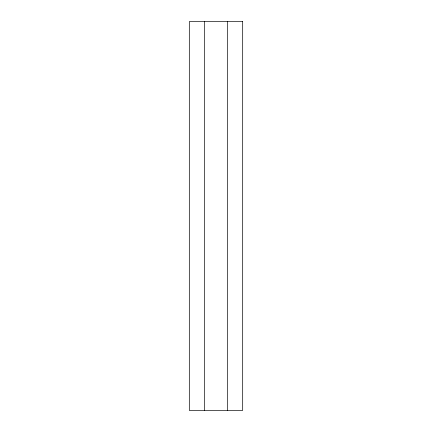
<?xml version="1.0" encoding="UTF-8"?>
<svg xmlns="http://www.w3.org/2000/svg" width="432" height="432" viewBox="0 0 432 432"><rect width="100%" height="100%" fill="white"/><g stroke="black" fill="none" stroke-linecap="round" stroke-linejoin="round"><path stroke-width="0.65" d="M227.437 21.6L227.437 410.4M204.563 21.6L204.563 410.4M242.681 21.6L189.319 21.6L189.319 410.4L242.681 410.4L242.681 21.6"/></g></svg>
